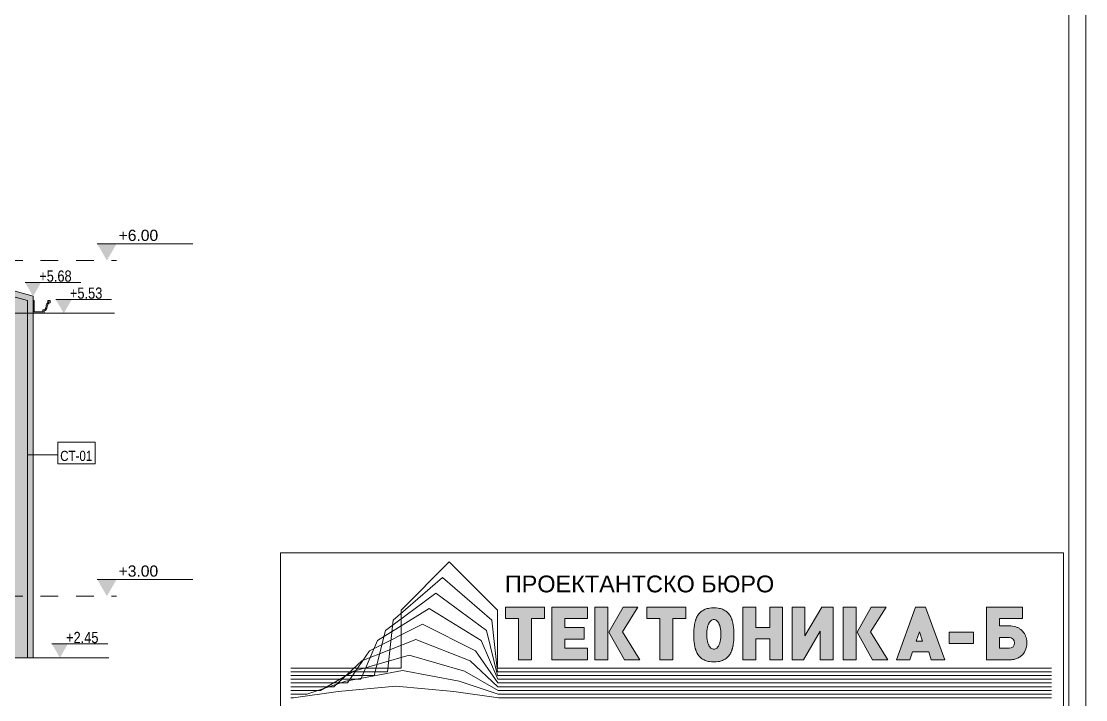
# Model space of a CAD drawing. Header units: centimetres. Extents: x 0 to 25250, y 0 to 2250.
# Drawn here: x 14048 to 15000, y 519 to 1125 of the extents above; entities that cross this region are included whole.
import ezdxf

# ---------------------------------------------------------------- set-up
doc = ezdxf.new("R2010")
doc.units = ezdxf.units.CM
doc.linetypes.add('21-View-2$0$Dash', pattern=[31.75, 15.875, -15.875])
for name, color, linetype, lineweight in [('A-ANNO-NOTE', 7, 'Continuous', 9), ('A-FLOR-LEVL', 7, 'Continuous', 9), ('A-ROOF', 7, 'Continuous', 9), ('A-ROOF-FNSH', 7, 'Continuous', 9), ('A-ROOF-MCUT', 7, 'Continuous', 9), ('A-ROOF-PATT', 7, 'Continuous', 9), ('A-WALL', 7, 'Continuous', 9), ('A-WALL-FNSH', 7, 'Continuous', 9), ('A-WALL-IDEN', 7, 'Continuous', 9), ('A-WALL-PATT', 7, 'Continuous', 9), ('G-ANNO-DIMS', 7, 'Continuous', 9), ('G-ANNO-TTLB', 7, 'Continuous', 9)]:
    doc.layers.add(name, color=color, linetype=linetype, lineweight=lineweight)
doc.styles.add('21-View-2$0$Arial', font='arial.ttf', dxfattribs={"height": 10})
doc.styles.add('21-View-2$0$Arial Narrow', font='ARIALN.TTF', dxfattribs={"height": 10})
doc.styles.add('21-View-2$0$Arial Narrow_2', font='ARIALN.TTF', dxfattribs={"height": 9})
doc.styles.add('21_xrefed$0$Arial_1', font='arial.ttf', dxfattribs={"height": 0.3})

# ---------------------------------------------------------------- blocks, each defined once
blk = doc.blocks.new('TEC_ОФИЦИАЛНА РАМКА - TEC_ОФИЦИАЛНА РАМКА-2548455-СГРАДА ТИП III - ВЕРТИКАЛНИ РАЗРЕЗИ 3-3_ 4-4')
at = {"layer": 'G-ANNO-TTLB', "true_color": 0xc0c0c0}
for points in [[(31.94, 7.583), (31.94, 7.377), (31.708, 7.377), (31.708, 6.641), (31.477, 6.641), (31.477, 7.377), (31.245, 7.377), (31.245, 7.583)], [(32.712, 6.848), (32.712, 6.641), (32.072, 6.641), (32.072, 7.583), (32.712, 7.583), (32.712, 7.377), (32.303, 7.377), (32.303, 7.219), (32.653, 7.219), (32.653, 7.013), (32.303, 7.013), (32.303, 6.848)], [(32.845, 7.581), (33.076, 7.581), (33.076, 6.641), (32.845, 6.641)], [(33.371, 6.641), (33.093, 7.135), (33.347, 7.581), (33.613, 7.581), (33.335, 7.143), (33.644, 6.641)], [(34.469, 7.583), (34.469, 7.377), (34.237, 7.377), (34.237, 6.641), (34.006, 6.641), (34.006, 7.377), (33.774, 7.377), (33.774, 7.583)], [(35.969, 7.221), (35.969, 7.583), (36.201, 7.583), (36.201, 6.641), (35.969, 6.641), (35.969, 7.014), (35.723, 7.014), (35.723, 6.641), (35.491, 6.641), (35.491, 7.583), (35.723, 7.583), (35.723, 7.221)], [(36.902, 7.583), (37.104, 7.583), (37.104, 6.641), (36.873, 6.641), (36.873, 7.155), (36.571, 6.641), (36.369, 6.641), (36.369, 7.583), (36.6, 7.583), (36.6, 7.07)], [(37.283, 7.581), (37.514, 7.581), (37.514, 6.641), (37.283, 6.641)], [(37.809, 6.641), (37.532, 7.135), (37.786, 7.581), (38.052, 7.581), (37.774, 7.143), (38.082, 6.641)], [(39.18, 7.133), (39.614, 7.133), (39.614, 6.93), (39.18, 6.93)]]:
    blk.add_hatch(color=9, dxfattribs=at).paths.add_polyline_path(points)
h = blk.add_hatch(color=9, dxfattribs=at)
edge = h.paths.add_edge_path()
edge.add_spline(control_points=[(34.612, 7.088), (34.612, 7.115), (34.613, 7.156), (34.617, 7.211), (34.621, 7.245), (34.625, 7.271), (34.628, 7.291), (34.633, 7.31), (34.637, 7.329), (34.643, 7.347), (34.649, 7.365), (34.655, 7.382), (34.665, 7.405), (34.679, 7.432), (34.7, 7.461), (34.724, 7.487), (34.751, 7.51), (34.783, 7.529), (34.828, 7.55), (34.916, 7.574), (35.025, 7.575), (35.113, 7.55), (35.158, 7.529), (35.19, 7.51), (35.217, 7.487), (35.241, 7.461), (35.258, 7.436), (35.27, 7.415), (35.278, 7.399), (35.286, 7.382), (35.292, 7.365), (35.298, 7.347), (35.304, 7.329), (35.308, 7.31), (35.314, 7.284), (35.319, 7.252), (35.324, 7.211), (35.328, 7.156), (35.329, 7.115), (35.329, 7.088)], knot_values=[-1, -1, -1, -1, -0.944444, -0.916667, -0.888889, -0.875, -0.861111, -0.847222, -0.833333, -0.819444, -0.805556, -0.791667, -0.777778, -0.75, -0.722222, -0.694444, -0.666667, -0.638889, -0.611111, -0.555556, -0.444444, -0.388889, -0.361111, -0.333333, -0.305556, -0.277778, -0.25, -0.236111, -0.222222, -0.208333, -0.194444, -0.180556, -0.166667, -0.152778, -0.138889, -0.111111, -0.083333, -0.055556, 0, 0, 0, 0], degree=3, periodic=0)
edge.add_spline(control_points=[(35.329, 7.088), (35.329, 7.06), (35.328, 7.019), (35.324, 6.964), (35.32, 6.93), (35.316, 6.904), (35.313, 6.884), (35.308, 6.865), (35.304, 6.846), (35.298, 6.828), (35.292, 6.81), (35.286, 6.793), (35.276, 6.77), (35.262, 6.744), (35.241, 6.714), (35.217, 6.688), (35.19, 6.665), (35.158, 6.646), (35.113, 6.625), (35.025, 6.601), (34.916, 6.601), (34.828, 6.625), (34.783, 6.646), (34.751, 6.665), (34.724, 6.688), (34.7, 6.714), (34.683, 6.739), (34.671, 6.76), (34.663, 6.776), (34.655, 6.793), (34.649, 6.81), (34.643, 6.828), (34.637, 6.846), (34.633, 6.865), (34.627, 6.891), (34.622, 6.924), (34.617, 6.964), (34.613, 7.019), (34.612, 7.06), (34.612, 7.088)], knot_values=[-1, -1, -1, -1, -0.944444, -0.916667, -0.888889, -0.875, -0.861111, -0.847222, -0.833333, -0.819444, -0.805556, -0.791667, -0.777778, -0.75, -0.722222, -0.694444, -0.666667, -0.638889, -0.611111, -0.555556, -0.444444, -0.388889, -0.361111, -0.333333, -0.305556, -0.277778, -0.25, -0.236111, -0.222222, -0.208333, -0.194444, -0.180556, -0.166667, -0.152778, -0.138889, -0.111111, -0.083333, -0.055556, 0, 0, 0, 0], degree=3, periodic=0)
edge = h.paths.add_edge_path()
edge.add_spline(control_points=[(34.843, 7.096), (34.844, 7.071), (34.846, 7.024), (34.857, 6.964), (34.87, 6.923), (34.883, 6.896), (34.894, 6.879), (34.905, 6.864), (34.922, 6.847), (34.952, 6.828), (34.989, 6.828), (35.019, 6.847), (35.036, 6.864), (35.047, 6.879), (35.058, 6.896), (35.068, 6.917), (35.076, 6.94), (35.086, 6.974), (35.095, 7.024), (35.097, 7.071), (35.097, 7.096)], knot_values=[-1, -1, -1, -1, -0.928571, -0.857143, -0.785714, -0.75, -0.714286, -0.678571, -0.642857, -0.571429, -0.428571, -0.357143, -0.321429, -0.285714, -0.25, -0.214286, -0.178571, -0.142857, -0.071429, 0, 0, 0, 0], degree=3, periodic=0)
edge.add_spline(control_points=[(35.097, 7.096), (35.097, 7.121), (35.095, 7.169), (35.084, 7.228), (35.071, 7.269), (35.058, 7.296), (35.047, 7.314), (35.036, 7.329), (35.019, 7.345), (34.989, 7.364), (34.952, 7.364), (34.922, 7.345), (34.905, 7.329), (34.894, 7.314), (34.883, 7.296), (34.873, 7.276), (34.865, 7.253), (34.855, 7.218), (34.846, 7.169), (34.844, 7.121), (34.843, 7.096)], knot_values=[-1, -1, -1, -1, -0.928571, -0.857143, -0.785714, -0.75, -0.714286, -0.678571, -0.642857, -0.571429, -0.428571, -0.357143, -0.321429, -0.285714, -0.25, -0.214286, -0.178571, -0.142857, -0.071429, 0, 0, 0, 0], degree=3, periodic=0)
h = blk.add_hatch(color=9, dxfattribs=at)
h.paths.add_polyline_path([(38.757, 7.583), (39.1, 6.641), (38.858, 6.641), (38.814, 6.781), (38.524, 6.781), (38.478, 6.641), (38.236, 6.641), (38.578, 7.583)])
h.paths.add_polyline_path([(38.7, 6.975), (38.646, 7.144), (38.589, 6.975)])
h = blk.add_hatch(color=9, dxfattribs=at)
edge = h.paths.add_edge_path()
edge.add_line((39.847, 6.641), (39.847, 7.583))
edge.add_line((39.847, 7.583), (40.49, 7.583))
edge.add_line((40.49, 7.583), (40.49, 7.377))
edge.add_line((40.49, 7.377), (40.078, 7.377))
edge.add_line((40.078, 7.377), (40.078, 7.247))
edge.add_line((40.078, 7.247), (40.253, 7.247))
edge.add_spline(control_points=[(40.253, 7.247), (40.295, 7.247), (40.353, 7.238), (40.418, 7.212), (40.475, 7.175), (40.529, 7.114), (40.57, 7.009), (40.57, 6.867), (40.524, 6.765), (40.462, 6.703), (40.404, 6.668), (40.335, 6.646), (40.281, 6.641), (40.253, 6.641)], knot_values=[0, 0, 0, 0, 0.107143, 0.160714, 0.214286, 0.321429, 0.428571, 0.571429, 0.714286, 0.785714, 0.857143, 0.928571, 1, 1, 1, 1], degree=3, periodic=0)
edge.add_line((40.253, 6.641), (39.847, 6.641))
edge = h.paths.add_edge_path()
edge.add_line((40.078, 6.848), (40.253, 6.848))
edge.add_arc((40.253, 6.944), 0.0966, 270, 450)
edge.add_line((40.253, 7.041), (40.078, 7.041))
edge.add_line((40.078, 7.041), (40.078, 6.848))
at = {"layer": 'A-ANNO-NOTE'}
for p, q in [((27.221, 8.554), (41.221, 8.554)), ((27.221, 5.354), (27.221, 8.554)), ((30.239, 8.39), (29.378, 7.529)), ((31.099, 7.529), (30.239, 8.39)), ((41.221, 5.354), (41.221, 8.554)), ((29.237, 7.348), (30.12, 8.113)), ((30.12, 8.113), (31.002, 7.348)), ((29.096, 7.166), (30, 7.835)), ((30, 7.835), (30.904, 7.166)), ((28.956, 6.984), (29.881, 7.558)), ((29.378, 7.529), (29.378, 6.494)), ((29.881, 7.558), (30.807, 6.984)), ((31.099, 6.494), (31.099, 7.529)), ((31.94, 7.583), (31.245, 7.583)), ((31.245, 7.583), (31.245, 7.377)), ((31.94, 7.377), (31.94, 7.583)), ((32.712, 7.583), (32.072, 7.583)), ((32.072, 7.583), (32.072, 6.641)), ((32.712, 7.377), (32.712, 7.583)), ((32.845, 7.581), (32.845, 6.641)), ((33.076, 7.581), (32.845, 7.581)), ((33.076, 6.641), (33.076, 7.581)), ((33.347, 7.581), (33.093, 7.135)), ((33.335, 7.143), (33.613, 7.581)), ((33.613, 7.581), (33.347, 7.581)), ((34.469, 7.583), (33.774, 7.583)), ((33.774, 7.583), (33.774, 7.377)), ((34.469, 7.377), (34.469, 7.583)), ((35.723, 7.583), (35.491, 7.583)), ((35.491, 7.583), (35.491, 6.641)), ((35.723, 7.221), (35.723, 7.583)), ((36.201, 7.583), (35.969, 7.583)), ((35.969, 7.583), (35.969, 7.221)), ((36.201, 6.641), (36.201, 7.583)), ((36.6, 7.583), (36.369, 7.583)), ((36.369, 7.583), (36.369, 6.641)), ((36.902, 7.583), (36.6, 7.07)), ((36.6, 7.07), (36.6, 7.583)), ((37.104, 7.583), (36.902, 7.583)), ((37.104, 6.641), (37.104, 7.583)), ((37.283, 7.581), (37.283, 6.641)), ((37.514, 7.581), (37.283, 7.581)), ((37.514, 6.641), (37.514, 7.581)), ((37.786, 7.581), (37.532, 7.135)), ((37.774, 7.143), (38.052, 7.581)), ((38.052, 7.581), (37.786, 7.581)), ((38.578, 7.583), (38.236, 6.641)), ((38.757, 7.583), (38.578, 7.583)), ((39.1, 6.641), (38.757, 7.583)), ((40.49, 7.583), (39.847, 7.583)), ((39.847, 7.583), (39.847, 6.641)), ((40.49, 7.377), (40.49, 7.583)), ((28.815, 6.803), (29.762, 7.281)), ((29.137, 6.427), (29.237, 7.348)), ((29.762, 7.281), (30.709, 6.803)), ((31.002, 7.348), (31.102, 6.427)), ((31.245, 7.377), (31.477, 7.377)), ((31.477, 7.377), (31.477, 6.641)), ((31.708, 6.641), (31.708, 7.377)), ((31.708, 7.377), (31.94, 7.377)), ((32.303, 7.219), (32.303, 7.377)), ((32.303, 7.377), (32.712, 7.377)), ((33.774, 7.377), (34.006, 7.377)), ((34.006, 7.377), (34.006, 6.641)), ((34.237, 6.641), (34.237, 7.377)), ((34.237, 7.377), (34.469, 7.377)), ((40.078, 7.247), (40.078, 7.377)), ((40.078, 7.377), (40.49, 7.377)), ((40.253, 7.247), (40.078, 7.247)), ((28.897, 6.361), (29.096, 7.166)), ((30.904, 7.166), (31.104, 6.361)), ((32.653, 7.219), (32.303, 7.219)), ((32.653, 7.013), (32.653, 7.219)), ((33.093, 7.135), (33.371, 6.641)), ((33.644, 6.641), (33.335, 7.143)), ((35.969, 7.221), (35.723, 7.221)), ((36.571, 6.641), (36.873, 7.155)), ((36.873, 7.155), (36.873, 6.641)), ((37.532, 7.135), (37.809, 6.641)), ((38.082, 6.641), (37.774, 7.143)), ((38.589, 6.975), (38.646, 7.144)), ((38.646, 7.144), (38.7, 6.975)), ((39.18, 7.133), (39.18, 6.93)), ((39.614, 7.133), (39.18, 7.133)), ((39.614, 6.93), (39.614, 7.133)), ((28.656, 6.294), (28.956, 6.984)), ((28.674, 6.621), (29.643, 7.004)), ((29.643, 7.004), (30.612, 6.621)), ((30.807, 6.984), (31.106, 6.294)), ((32.303, 6.848), (32.303, 7.013)), ((32.303, 7.013), (32.653, 7.013)), ((35.723, 6.641), (35.723, 7.014)), ((35.723, 7.014), (35.969, 7.014)), ((35.969, 7.014), (35.969, 6.641)), ((38.7, 6.975), (38.589, 6.975)), ((39.18, 6.93), (39.614, 6.93)), ((40.078, 6.848), (40.078, 7.041)), ((40.078, 7.041), (40.253, 7.041)), ((28.416, 6.228), (28.815, 6.803)), ((28.533, 6.44), (29.524, 6.727)), ((29.524, 6.727), (30.514, 6.44)), ((30.709, 6.803), (31.108, 6.228)), ((32.712, 6.848), (32.303, 6.848)), ((32.712, 6.641), (32.712, 6.848)), ((38.478, 6.641), (38.524, 6.781)), ((38.524, 6.781), (38.814, 6.781)), ((38.814, 6.781), (38.858, 6.641)), ((40.253, 6.848), (40.078, 6.848)), ((29.378, 6.494), (27.407, 6.494)), ((28.175, 6.161), (28.674, 6.621)), ((30.612, 6.621), (31.11, 6.161)), ((41.01, 6.494), (31.099, 6.494)), ((31.477, 6.641), (31.708, 6.641)), ((32.072, 6.641), (32.712, 6.641)), ((32.845, 6.641), (33.076, 6.641)), ((33.371, 6.641), (33.644, 6.641)), ((34.006, 6.641), (34.237, 6.641)), ((35.491, 6.641), (35.723, 6.641)), ((35.969, 6.641), (36.201, 6.641)), ((36.369, 6.641), (36.571, 6.641)), ((36.873, 6.641), (37.104, 6.641)), ((37.283, 6.641), (37.514, 6.641)), ((37.809, 6.641), (38.082, 6.641)), ((38.236, 6.641), (38.478, 6.641)), ((38.858, 6.641), (39.1, 6.641)), ((39.847, 6.641), (40.253, 6.641)), ((27.407, 6.427), (29.137, 6.427)), ((27.407, 6.361), (28.897, 6.361)), ((27.407, 6.294), (28.656, 6.294)), ((27.935, 6.095), (28.533, 6.44)), ((28.392, 6.258), (29.404, 6.449)), ((29.404, 6.449), (30.417, 6.258)), ((30.514, 6.44), (31.113, 6.095)), ((31.102, 6.427), (41.01, 6.427)), ((31.104, 6.361), (41.01, 6.361)), ((31.106, 6.294), (41.01, 6.294)), ((27.407, 6.228), (28.416, 6.228)), ((27.407, 6.161), (28.175, 6.161)), ((27.407, 6.095), (27.935, 6.095)), ((27.694, 6.028), (28.392, 6.258)), ((28.252, 6.077), (29.285, 6.172)), ((29.285, 6.172), (30.319, 6.077)), ((30.417, 6.258), (31.115, 6.028)), ((31.108, 6.228), (41.01, 6.228)), ((31.11, 6.161), (41.01, 6.161)), ((31.113, 6.095), (41.01, 6.095)), ((27.407, 6.028), (27.694, 6.028)), ((27.407, 5.962), (27.454, 5.962)), ((27.454, 5.962), (28.252, 6.077)), ((30.319, 6.077), (31.117, 5.962)), ((31.115, 6.028), (41.01, 6.028)), ((31.117, 5.962), (41.01, 5.962))]:
    blk.add_line(p, q, dxfattribs=at)
blk.add_arc((40.253, 6.944), 0.0966, 270, 90, dxfattribs=at)
for points, knots in [([(35.329, 7.088), (35.329, 7.115), (35.328, 7.156), (35.324, 7.211), (35.319, 7.252), (35.314, 7.284), (35.308, 7.31), (35.304, 7.329), (35.298, 7.347), (35.292, 7.365), (35.286, 7.382), (35.278, 7.399), (35.27, 7.415), (35.258, 7.436), (35.241, 7.461), (35.217, 7.487), (35.19, 7.51), (35.158, 7.529), (35.113, 7.55), (35.025, 7.574), (34.916, 7.574), (34.828, 7.55), (34.783, 7.529), (34.751, 7.51), (34.724, 7.487), (34.7, 7.461), (34.679, 7.432), (34.665, 7.405), (34.655, 7.382), (34.649, 7.365), (34.643, 7.347), (34.637, 7.329), (34.633, 7.31), (34.628, 7.291), (34.625, 7.271), (34.621, 7.245), (34.617, 7.211), (34.613, 7.156), (34.612, 7.115), (34.612, 7.088)], [0, 0, 0, 0, 0.055556, 0.083333, 0.111111, 0.138889, 0.152778, 0.166667, 0.180556, 0.194444, 0.208333, 0.222222, 0.236111, 0.25, 0.277778, 0.305556, 0.333333, 0.361111, 0.388889, 0.444444, 0.555556, 0.611111, 0.638889, 0.666667, 0.694444, 0.722222, 0.75, 0.777778, 0.791667, 0.805556, 0.819444, 0.833333, 0.847222, 0.861111, 0.875, 0.888889, 0.916667, 0.944444, 1, 1, 1, 1]), ([(34.843, 7.096), (34.844, 7.121), (34.846, 7.169), (34.855, 7.218), (34.865, 7.253), (34.873, 7.276), (34.883, 7.296), (34.894, 7.314), (34.905, 7.329), (34.922, 7.345), (34.952, 7.364), (34.989, 7.364), (35.019, 7.345), (35.036, 7.329), (35.047, 7.314), (35.058, 7.296), (35.071, 7.269), (35.084, 7.228), (35.095, 7.169), (35.097, 7.121), (35.097, 7.096)], [0, 0, 0, 0, 0.071429, 0.142857, 0.178571, 0.214286, 0.25, 0.285714, 0.321429, 0.357143, 0.428571, 0.571429, 0.642857, 0.678571, 0.714286, 0.75, 0.785714, 0.857143, 0.928571, 1, 1, 1, 1]), ([(40.253, 6.641), (40.281, 6.641), (40.335, 6.646), (40.404, 6.668), (40.462, 6.703), (40.524, 6.765), (40.57, 6.867), (40.57, 7.009), (40.529, 7.114), (40.475, 7.175), (40.418, 7.212), (40.353, 7.238), (40.295, 7.247), (40.253, 7.247)], [0, 0, 0, 0, 0.071429, 0.142857, 0.214286, 0.285714, 0.428571, 0.571429, 0.678571, 0.785714, 0.839286, 0.892857, 1, 1, 1, 1]), ([(34.612, 7.088), (34.612, 7.06), (34.613, 7.019), (34.617, 6.964), (34.622, 6.924), (34.627, 6.891), (34.633, 6.865), (34.637, 6.846), (34.643, 6.828), (34.649, 6.81), (34.655, 6.793), (34.663, 6.776), (34.671, 6.76), (34.683, 6.739), (34.7, 6.714), (34.724, 6.688), (34.751, 6.665), (34.783, 6.646), (34.828, 6.625), (34.916, 6.601), (35.025, 6.601), (35.113, 6.625), (35.158, 6.646), (35.19, 6.665), (35.217, 6.688), (35.241, 6.714), (35.262, 6.744), (35.276, 6.77), (35.286, 6.793), (35.292, 6.81), (35.298, 6.828), (35.304, 6.846), (35.308, 6.865), (35.313, 6.884), (35.316, 6.904), (35.32, 6.93), (35.324, 6.964), (35.328, 7.019), (35.329, 7.06), (35.329, 7.088)], [0, 0, 0, 0, 0.055556, 0.083333, 0.111111, 0.138889, 0.152778, 0.166667, 0.180556, 0.194444, 0.208333, 0.222222, 0.236111, 0.25, 0.277778, 0.305556, 0.333333, 0.361111, 0.388889, 0.444444, 0.555556, 0.611111, 0.638889, 0.666667, 0.694444, 0.722222, 0.75, 0.777778, 0.791667, 0.805556, 0.819444, 0.833333, 0.847222, 0.861111, 0.875, 0.888889, 0.916667, 0.944444, 1, 1, 1, 1]), ([(35.097, 7.096), (35.097, 7.071), (35.095, 7.024), (35.086, 6.974), (35.076, 6.94), (35.068, 6.917), (35.058, 6.896), (35.047, 6.879), (35.036, 6.864), (35.019, 6.847), (34.989, 6.828), (34.952, 6.828), (34.922, 6.847), (34.905, 6.864), (34.894, 6.879), (34.883, 6.896), (34.87, 6.923), (34.857, 6.964), (34.846, 7.024), (34.844, 7.071), (34.843, 7.096)], [0, 0, 0, 0, 0.071429, 0.142857, 0.178571, 0.214286, 0.25, 0.285714, 0.321429, 0.357143, 0.428571, 0.571429, 0.642857, 0.678571, 0.714286, 0.75, 0.785714, 0.857143, 0.928571, 1, 1, 1, 1])]:
    blk.add_open_spline(points, degree=3, knots=knots, dxfattribs=at)
at = {"layer": 'G-ANNO-TTLB'}
for p, q in [((41.621, -4.446), (41.621, 40.554)), ((41.321, 40.254), (41.321, -4.146))]:
    blk.add_line(p, q, dxfattribs=at)
at = {"layer": 'G-ANNO-TTLB', "insert": (31.233, 7.843), "char_height": 0.3, "width": 4.94395, "attachment_point": 7, "line_spacing_factor": 0.936439, "style": '21_xrefed$0$Arial_1', "bg_fill": 3, "box_fill_scale": 1.25, "bg_fill_color": 256, "bg_fill_true_color": 13158600, "bg_fill_transparency": 0}
blk.add_mtext('\\pt1.2,2.4,3.6,4.8,6,7.2,8.4,9.6,10.8,12,13.2,14.4,15.6,16.8,18,19.2,20.4,21.6,22.8,24,25.2,26.4,27.6,28.8,30,31.2,32.4,33.6,34.8,36,37.2,38.4;{\\fArial|b0|i0|c204|p34;ПРОЕКТАНТСКО БЮРО}', dxfattribs=at)
blk = doc.blocks.new('Level - w_ name-271244-4-4')
at = {"layer": 'A-FLOR-LEVL'}
blk.add_hatch(color=256, dxfattribs=at).paths.add_polyline_path([(-66.78, 15), (-49.46, 15), (-58.12, 0)])
blk.add_line((-66.78, 15), (18.8, 15), dxfattribs=at)
blk = doc.blocks.new('Spot Elevations - ELEVATION_PROJECT-150941-4-4')
at = {"layer": 'A-ANNO-NOTE'}
blk.add_hatch(color=256, dxfattribs=at).paths.add_polyline_path([(-1311.2, 698.09), (-1296.89, 698.09), (-1304.04, 685.69)])
blk.add_line((-1311.2, 698.09), (-1261.2, 698.09), dxfattribs=at)

msp = doc.modelspace()

# ---------------------------------------------------------------- block references
at = {"layer": 'G-ANNO-TTLB', "xscale": 49.99999999999999, "yscale": 49.99999999999999, "zscale": 49.99999999999999}
msp.add_blockref('TEC_ОФИЦИАЛНА РАМКА - TEC_ОФИЦИАЛНА РАМКА-2548455-СГРАДА ТИП III - ВЕРТИКАЛНИ РАЗРЕЗИ 3-3_ 4-4', (12918.96, 222.31), dxfattribs=at)

# ---------------------------------------------------------------- next in the draw order: hatches: boundary and pattern name
at = {"layer": 'A-ROOF-PATT', "true_color": 0xc0c0c0}
for points in [[(14058.75, 874.03), (14058.75, 879.22), (13453.75, 1047), (13453.75, 1041.82), (14053.75, 875.42)], [(14068.39, 864.22), (14068.53, 864.28), (14068.59, 864.42), (14068.59, 865.99), (14068.68, 866.16), (14068.86, 866.25), (14070.35, 867.06), (14071.08, 868.59), (14071.57, 870.92), (14072.3, 872.46), (14073.93, 873.33), (14073.99, 873.47), (14073.99, 875.15), (14073.91, 875.34), (14073.72, 875.41), (14072.03, 875.41), (14072.03, 874.41), (14072.99, 874.41), (14072.99, 874.08), (14071.37, 872.92), (14070.58, 871.09), (14070.09, 868.75), (14069.52, 867.65), (14068.37, 867.2), (14067.59, 867.2), (14067.59, 865.22), (14059.75, 865.22), (14059.75, 875.41), (14058.75, 875.41), (14058.75, 864.22)]]:
    msp.add_hatch(color=9, dxfattribs=at).paths.add_polyline_path(points)
at = {"layer": 'A-ROOF-PATT', "true_color": 0xffff80}
msp.add_hatch(color=51, dxfattribs=at).paths.add_polyline_path([(14053.75, 859.86), (14053.75, 875.42), (13458.75, 1040.43), (13458.75, 1024.86), (14038.75, 864.02)])
at = {"layer": 'A-WALL-PATT', "true_color": 0xc0c0c0}
msp.add_hatch(color=9, dxfattribs=at).paths.add_polyline_path([(14053.75, 556.23), (14058.75, 556.23), (14058.75, 874.03), (14053.75, 875.42), (14053.75, 653.93)])
at = {"layer": 'A-WALL-PATT', "lineweight": 5, "true_color": 0xffff80}
msp.add_hatch(color=51, dxfattribs=at).paths.add_polyline_path([(14053.75, 611.23), (14053.75, 859.86), (14038.75, 864.02), (14038.75, 611.23)])
at = {"layer": 'A-WALL-PATT', "true_color": 0xffff80}
msp.add_hatch(color=51, dxfattribs=at).paths.add_polyline_path([(14053.75, 556.23), (14053.75, 611.23), (14038.75, 611.23), (14038.75, 556.23)])

# ---------------------------------------------------------------- next in the draw order: linework, layer by layer
at = {"layer": 'A-FLOR-LEVL', "linetype": '21-View-2$0$Dash'}
for p, q in [((12319.19, 911.23), (14133.43, 911.23)), ((12319.19, 611.23), (14133.43, 611.23))]:
    msp.add_line(p, q, dxfattribs=at)
at = {"layer": 'A-ROOF'}
msp.add_line((14053.75, 859.86), (14053.75, 875.42), dxfattribs=at)
at = {"layer": 'A-ROOF-FNSH'}
for p, q in [((14058.75, 879.22), (13453.75, 1047)), ((13458.75, 1040.43), (14053.75, 875.42)), ((14058.75, 875.41), (14058.75, 879.22))]:
    msp.add_line(p, q, dxfattribs=at)
at = {"layer": 'A-ROOF-MCUT'}
for p, q in [((14059.75, 875.41), (14058.75, 875.41)), ((14058.75, 875.41), (14058.75, 864.22)), ((14059.75, 865.22), (14059.75, 875.41)), ((14068.37, 867.2), (14067.59, 867.2)), ((14067.59, 867.2), (14067.59, 865.22)), ((14070.58, 871.09), (14070.09, 868.75)), ((14071.08, 868.59), (14071.57, 870.92)), ((14073.72, 875.41), (14072.03, 875.41)), ((14072.03, 875.41), (14072.03, 874.41)), ((14072.03, 874.41), (14072.99, 874.41)), ((14072.99, 874.41), (14072.99, 874.08)), ((14073.99, 873.47), (14073.99, 875.15)), ((14058.75, 864.22), (14068.39, 864.22)), ((14067.59, 865.22), (14059.75, 865.22)), ((14068.59, 864.42), (14068.59, 865.99))]:
    msp.add_line(p, q, dxfattribs=at)
for centre, radius, start, end in [((14068.37, 868.93), 1.73, 270, 354.0375), ((14068.91, 865.92), 0.333, 98.74106, 168.05335), ((14068.37, 868.93), 2.73, 280.46368, 352.80947), ((14074.28, 870.58), 3.73, 110.32225, 172.11681), ((14074.28, 870.58), 2.73, 100.46368, 172.80947), ((14073.72, 875.15), 0.261, 0, 90), ((14073.79, 873.47), 0.2, 270, 360), ((14068.39, 864.42), 0.2, 270, 0)]:
    msp.add_arc(centre, radius, start, end, dxfattribs=at)
at = {"layer": 'A-WALL'}
msp.add_line((14038.75, 556.23), (14053.75, 556.23), dxfattribs=at)
at = {"layer": 'A-WALL-FNSH'}
for p, q in [((14053.75, 859.86), (14053.75, 556.23)), ((14058.75, 556.23), (14058.75, 864.22)), ((14053.75, 556.23), (14058.75, 556.23))]:
    msp.add_line(p, q, dxfattribs=at)
at = {"layer": 'A-WALL-IDEN'}
msp.add_line((14053.75, 737.62), (14080.78, 737.62), dxfattribs=at)
at = {"layer": 'A-WALL-IDEN', "flags": 128}
msp.add_lwpolyline([(14080.78, 748.76), (14114.23, 748.76), (14114.23, 729.56), (14080.78, 729.56)], close=True, dxfattribs=at)
at = {"layer": 'G-ANNO-DIMS'}
for p, q in [((14038.75, 864.02), (14131.61, 864.02)), ((14131.61, 864.02), (14086.18, 864.02)), ((14058.75, 556.23), (14126.39, 556.23)), ((14126.39, 556.23), (14082.73, 556.23))]:
    msp.add_line(p, q, dxfattribs=at)

# ---------------------------------------------------------------- next in the draw order: block references
at = {"layer": 'A-FLOR-LEVL'}
for p in [(14182.89, 911.23), (14182.89, 611.23)]:
    msp.add_blockref('Level - w_ name-271244-4-4', p, dxfattribs=at)
at = {"layer": 'G-ANNO-DIMS'}
for p in [(15362.79, 193.53), (15390.23, 178.32), (15386.77, -129.46)]:
    msp.add_blockref('Spot Elevations - ELEVATION_PROJECT-150941-4-4', p, dxfattribs=at)

# ---------------------------------------------------------------- next in the draw order: texts
at = {"layer": 'A-FLOR-LEVL', "char_height": 10, "width": 36.4, "attachment_point": 4, "line_spacing_factor": 0.936439, "style": '21-View-2$0$Arial'}
for s, insert in [('\\pt5,10,15,20,25,30,35,40,45,50,55,60,65,70,75,80,85,90,95,100,105,110,115,120,125,130,135,140,145,150,155,160;+6.00', (14135.27, 933.64)), ('\\pt5,10,15,20,25,30,35,40,45,50,55,60,65,70,75,80,85,90,95,100,105,110,115,120,125,130,135,140,145,150,155,160;+3.00', (14135.27, 633.64))]:
    msp.add_mtext(s, dxfattribs=dict(at, insert=insert))
at = {"layer": 'A-WALL-IDEN', "insert": (14097.33, 736.57), "char_height": 9, "width": 28.45, "attachment_point": 5, "line_spacing_factor": 0.949189, "style": '21-View-2$0$Arial Narrow_2'}
msp.add_mtext('\\pt25.00002,50.00004,74.99997,99.99999,125.00001,150.00003,174.99996,199.99998,225,250.00002,275.00004,299.99997,324.99999,350.00001,375.00003,399.99996,424.99998,450,475.00002,500.00004,524.99997,549.99999,575.00001,600.00003,624.99996,649.99998,675,700.00002,725.00004,749.99997,774.99999,800.00001;{\\fArial Narrow|b0|i0|c204|p34;СТ}-01', dxfattribs=at)
at = {"layer": 'G-ANNO-DIMS', "char_height": 10, "width": 34.7536, "attachment_point": 1, "line_spacing_factor": 0.974696, "style": '21-View-2$0$Arial Narrow'}
for s, insert in [('+5.68', (14064.27, 902.31)), ('+5.53', (14091.7, 887.1)), ('+2.45', (14088.24, 579.32))]:
    msp.add_mtext(s, dxfattribs=dict(at, insert=insert))

doc.saveas('drawing.dxf')
